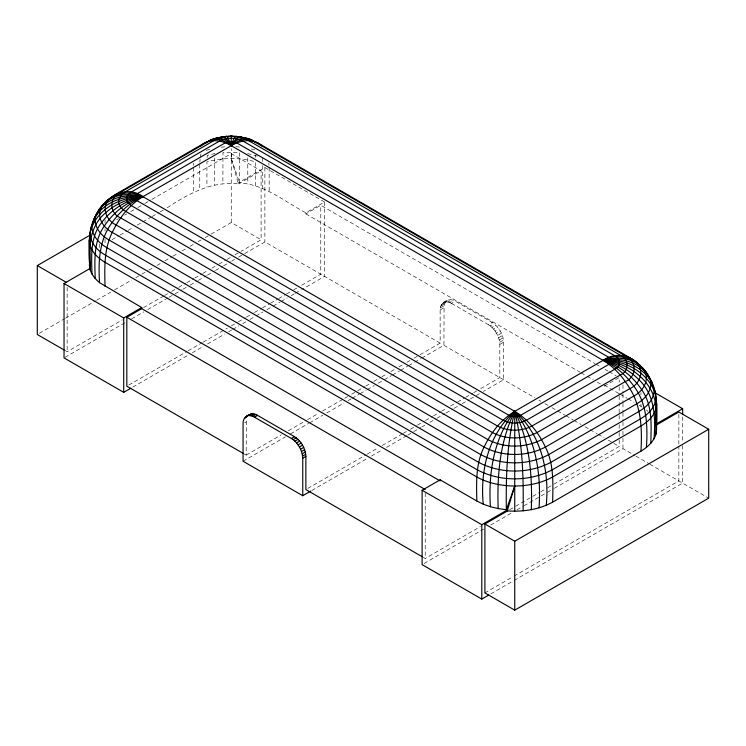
<?xml version="1.0" encoding="UTF-8"?>
<svg xmlns="http://www.w3.org/2000/svg" width="746" height="746" viewBox="0 0 746 746"><rect width="100%" height="100%" fill="white"/><g stroke="black" fill="none" stroke-linecap="round" stroke-linejoin="round"><path stroke-width="0.56" stroke-dasharray="3.73 2.8" d="M167.263 207.78C188.244 193.718 212.274 180.84 238.422 183.926L231.26 158.497L231.26 148.706M214.764 157.854L214.699 185.167M207.127 157.537L207.229 155.364L214.904 153.527L215.146 151.289M199.891 162.227L200.077 158.963M193.522 165.37L193.671 163.178M244.175 453.941L246.18 455.097L246.32 419.961M420.045 354.723L440.14 343.113L440.14 309.954C439.543 302.596 449.232 297.001 455.302 301.197L492.239 322.524C498.869 326.729 503.289 334.376 503.606 342.218L503.606 379.761L483.427 391.417M421.723 358.127L443.926 345.305L444.066 305.785L445.166 302.522L447.255 300.405M200.338 156.912L200.916 154.03M116.693 219.753L118.707 218.587M124.731 215.109L126.745 213.953M130.764 211.631L133.776 209.887M137.796 207.565L143.829 204.087M144.836 203.509L150.86 200.021M151.867 199.443L231.26 153.611L261.1 170.834L261.1 239.746L241.005 251.355M112.059 239.653L119.09 235.596M120.097 235.018L127.118 230.962M128.126 230.383L133.142 227.483M137.152 225.161L151.205 217.049M152.212 216.471L159.234 212.414M160.241 211.836L163.253 210.102M324.566 201.998L264.886 167.542L238.422 182.826C263.972 183.889 284.254 201.411 305.86 212.806L324.566 201.998L324.566 276.393L302.363 289.215M238.422 183.926L261.1 170.834M39.314 333.341L64.436 318.831M65.443 318.253L95.591 300.852M96.598 300.265L110.66 292.143M114.679 289.821L131.772 279.964M135.791 277.643L140.817 274.742M141.815 274.155L147.848 270.677M148.855 270.099L152.874 267.777M156.893 265.455L160.912 263.133M164.931 260.811L171.962 256.755M172.969 256.176L177.996 253.267M182.015 250.954L186.034 248.632M190.053 246.311L194.072 243.989M198.1 241.667L201.112 239.923M205.131 237.601L210.158 234.701M211.165 234.123L231.26 222.522L261.1 239.746M65.154 350.583L67.14 351.73L122.409 319.82M143.521 307.632L163.616 296.031M164.624 295.444L167.636 293.71M171.655 291.388L177.688 287.909M178.695 287.322L185.726 283.266M186.733 282.687L193.764 278.622M194.771 278.044L201.802 273.978M202.809 273.4L207.836 270.5M211.855 268.178L217.888 264.699M218.895 264.121L225.926 260.056M226.933 259.477L230.952 257.156M234.971 254.834L239.998 251.934M305.86 212.806L305.86 213.906L320.78 205.29L594.982 363.6M65.042 357.315L125.608 322.347M131.66 318.859L143.773 311.865M147.811 309.534L167.999 297.878M169.006 297.29L174.051 294.381M175.058 293.793L182.127 289.718M183.134 289.14L186.164 287.387M190.202 285.056L197.27 280.981M198.277 280.393L206.353 275.731M207.36 275.153L214.428 271.068M215.435 270.49L222.494 266.406M223.511 265.828L230.57 261.753M231.586 261.165L234.608 259.421M238.645 257.09L243.69 254.172M244.707 253.593L264.886 241.937L440.14 343.113M128.834 385.029L187.115 351.375M188.123 350.788L202.194 342.666M203.201 342.088L227.316 328.165M231.335 325.843L237.368 322.365M238.375 321.778L245.406 317.721M246.413 317.143L253.444 313.078M254.451 312.499L261.482 308.434M262.489 307.856L269.53 303.799M270.528 303.212L277.568 299.155M278.575 298.577L285.606 294.511M286.613 293.933L292.637 290.446M293.644 289.868L297.663 287.546M301.682 285.224L320.78 274.202L320.78 205.29M132.797 387.109L188.309 355.059M192.347 352.727L203.453 346.321M207.491 343.99L224.649 334.077M228.686 331.746L231.717 330.002M232.724 329.415L238.776 325.927M242.814 323.596L245.844 321.843M249.882 319.512L254.927 316.602M255.934 316.015L263.002 311.94M267.04 309.609L272.085 306.69M273.092 306.112L280.16 302.027M281.167 301.449L287.229 297.952M291.266 295.621L294.288 293.877M295.304 293.29L301.356 289.793M442.313 303.491L448.616 299.845M441.38 304.704L445.166 302.522M443.469 302.587L446.35 301.841L450.136 299.65M440.7 306.214L444.485 304.023M446.35 301.841L447.992 301.999L451.787 299.817M440.28 307.977L444.066 305.785M447.992 301.999L449.726 302.522L453.521 300.33M244.632 422.833L246.18 421.928M440.14 309.954L443.926 307.762M449.726 302.522L451.507 303.389L455.302 301.197M246.18 455.097L281.354 434.787M288.385 430.731L306.475 420.287M307.483 419.7L318.542 413.321M322.561 410.999L343.664 398.821M344.671 398.233L347.683 396.499M351.702 394.177L356.728 391.277M357.735 390.69L364.766 386.633M365.773 386.055L372.804 381.989M373.811 381.411L380.842 377.345M381.849 376.767L386.876 373.867M390.895 371.545L394.914 369.223M398.933 366.901L402.952 364.58M406.98 362.267L409.992 360.523M414.011 358.201L419.038 355.301M243.075 461.261L285.466 436.792M290.511 433.874L308.685 423.392M309.693 422.805L322.813 415.233M326.851 412.902L344.009 402.989M348.046 400.658L351.077 398.914M352.084 398.327L359.143 394.252M360.159 393.674L366.211 390.177M367.219 389.589L374.287 385.514M378.325 383.183L383.369 380.264M384.376 379.686L391.445 375.602M392.452 375.024L399.52 370.939M400.527 370.361L407.596 366.286M408.603 365.699L413.648 362.789M414.664 362.202L420.716 358.705M451.507 303.389L488.453 324.715L492.239 322.524M488.453 324.715L490.234 325.899L494.02 323.717M490.234 325.899L491.968 327.382L495.754 325.2M491.968 327.382L493.61 329.126L497.405 326.935M493.61 329.126L495.13 331.084L498.925 328.893M495.13 331.084L496.491 333.201L500.277 331.01M480.722 388.591L499.82 377.569L499.82 344.41L499.26 340.027L497.647 335.439L501.443 333.248M498.58 337.733L502.375 335.541M499.26 340.027L503.056 337.845M499.68 342.274L503.466 340.083M499.82 344.41L503.606 342.218M307.874 488.397L366.155 454.743M367.163 454.155L378.222 447.777M382.241 445.455L402.336 433.855M403.344 433.277L406.356 431.533M410.375 429.211L416.408 425.733M417.415 425.145L424.446 421.089M425.453 420.511L432.484 416.445M433.491 415.867L440.522 411.801M441.529 411.223L446.556 408.323M450.575 406.001L456.608 402.523M457.615 401.945L464.646 397.879M465.653 397.301L472.684 393.235M473.691 392.657L476.703 390.913M311.837 490.476L367.349 458.426M371.387 456.095L382.493 449.689M386.531 447.358L406.719 435.701M407.726 435.114L412.771 432.204M413.778 431.626L420.847 427.542M421.854 426.964L424.884 425.211M429.929 422.301L435.99 418.804M436.997 418.217L445.073 413.554M446.08 412.976L453.148 408.892M454.155 408.314L461.215 404.229M462.231 403.651L469.29 399.576M470.306 398.989L475.351 396.079M476.358 395.492L479.389 393.748M604.26 386.186L619.18 377.569L619.18 382.166M423.215 557.309L425.22 558.465L480.489 526.555M509.639 509.723L514.665 506.823M515.663 506.245L531.749 496.967M532.756 496.379L539.787 492.323M540.794 491.745L546.818 488.257M547.825 487.679L552.851 484.779M553.858 484.201L619.18 446.481L619.18 439.59M424.138 563.463L483.688 529.091M490.747 525.007L511.942 512.772M516.987 509.854L523.049 506.357M524.056 505.779L540.207 496.454M541.214 495.876L546.258 492.957M547.275 492.379L553.327 488.882M554.334 488.294L622.966 448.672L634.902 455.564M484.9 592.921L513.043 576.677M514.041 576.098L678.86 480.937L678.86 446.481M490.877 593.844L513.089 581.022M514.097 580.444L682.646 483.128L682.646 443.609M206.176 150.384L211.286 148.939M221.068 147.158L226.7 146.701M255.589 185.922L255.589 161.873C239.764 157.434 222.756 157.434 206.931 161.873L206.931 187.022M235.82 146.701L241.452 147.158M251.234 148.939L256.344 150.384M247.616 153.527L257.314 156.082M595.998 364.188L601.034 367.097M605.062 369.419L608.093 371.172M609.1 371.75L616.159 375.825M604.26 385.085L619.143 393.674M620.131 394.242L627.078 398.252M628.067 398.83L634.016 402.262M638.977 405.125L642.782 407.502M305.86 213.906L580.062 372.217M581.078 372.795L586.114 375.704M587.121 376.292L593.173 379.779M597.201 382.111L601.239 384.442M443.926 345.305L534.929 397.842M538.938 400.154L540.943 401.311M544.953 403.633L547.965 405.367M551.975 407.68L565.02 415.214M566.018 415.792L573.04 419.849M574.047 420.427L581.069 424.474M585.078 426.796L589.088 429.109M590.095 429.687L597.117 433.743M598.115 434.321L604.139 437.799M608.149 440.112L619.18 446.481M635.9 456.132L648.833 463.602M649.822 464.18L708.7 498.169M646.428 409.964L647.892 411.344M496.491 333.201L497.647 335.439M231.26 158.497L239.643 182.929L239.541 152.408L222.979 152.408L222.877 184.029M268.849 163.178L268.998 165.37M262.378 157.872L262.629 162.227M255.291 155.364L255.393 157.537M247.756 157.854L247.821 184.066M682.646 416.874L682.646 442.443M678.86 414.319L678.86 445.334M640.963 392.527L640.963 394.82M640.963 403.978L640.963 406.272M622.966 384.74L622.966 392.881M622.966 394.037L622.966 402.178M622.966 403.344L622.966 411.475M622.966 412.641L622.966 420.772M622.966 421.938L622.966 426.591M622.966 431.235L622.966 437.044M622.966 438.21L622.966 448.672M619.18 386.754L619.18 394.802M619.18 395.949L619.18 414.328M619.18 415.475L619.18 420.063M619.18 424.66L619.18 431.552M619.18 432.699L619.18 438.443M425.22 492.994L425.22 558.465M269.157 167.561L269.157 191.61M264.886 167.542L264.886 241.937M262.76 165.556L262.76 188.458M231.26 153.611L231.26 222.522M199.76 164.409L199.76 189.559M193.363 167.561L193.363 192.71M105.037 219.697L105.037 223.129M105.037 228.845L105.037 231.129M105.037 239.14L105.037 243.709M99.572 243.97L99.572 247.402M67.14 287.415L67.14 351.73"/><path stroke-width="1.12" d="M488.863 595.01L481.795 599.085L422.115 564.629L422.115 490.243L440.14 479.837L440.14 480.937L141.74 308.657L141.74 307.557L99.572 282.678C98.183 261.93 99.069 239.559 112.273 222.355C120.115 211.398 130.513 202.091 142.934 196.674L231.26 145.684L231.26 135.847L245.565 137.833L258.06 143.027L629.866 357.688C642.642 365.232 652.041 377.998 655.352 392.471C657.338 406.216 657.31 420.315 656.004 434.097C653.701 441.66 647.565 447.199 640.963 451.134L552.637 502.133C538.985 509.658 522.993 511.942 507.578 510.917L484.9 524.009L484.9 592.921L514.74 610.153L708.7 498.169L708.7 429.258L678.86 412.025L656.182 425.117L656.657 429.258M640.273 366.286C631.629 354.686 615.049 351.87 603.066 360.346L514.74 411.335L514.74 511.187M231.26 135.847L216.955 137.833L204.46 143.027L116.134 194.025C106.818 199.676 99.032 207.882 94.453 217.823C87.002 233.983 89.343 252.521 89.818 269.726L89.818 268.616C88.476 249.108 89.016 226.458 105.503 212.918C115.826 203.639 129.161 198.072 142.934 196.674L514.74 411.335C528.448 419.616 538.584 432.764 545.401 447.078C554.064 464.124 552.991 483.613 552.637 502.133M656.135 400.229L656.657 404.099L656.182 425.117M99.572 282.678C95.115 278.985 91.31 274.304 89.818 268.616L89.343 240.436L89.865 236.566M89.343 265.585L89.865 261.715M656.657 404.099L656.004 408.939L656.004 434.097M546.24 505.284C549.569 471.603 541.223 434.237 514.74 411.335C506.963 443.46 505.844 476.797 506.357 509.704L507.578 509.807L514.74 486.038C527.823 485.898 541.111 483.38 552.637 476.974L640.963 425.985C647.565 422.04 653.701 416.501 656.004 408.939C655.277 381.682 628.514 362.435 603.066 360.346L231.26 145.684C222.131 140.183 208.899 137.721 200.599 146.02M92.588 224.145L94.453 217.823L97.521 213.552M206.577 142.803C213.916 135.585 225.618 137.022 231.26 145.684C237.312 141.003 246.292 136.304 253.537 141.18L625.344 355.842C637.056 360.43 637.056 376.972 625.344 381.56L537.017 432.559C523.394 439.692 506.086 439.692 492.463 432.559L120.656 217.897C108.944 213.3 108.944 196.767 120.656 192.17L208.983 141.18C216.228 136.304 225.208 141.003 231.26 145.684L233.852 138.383L236.184 136.07L237.191 136.891M92.206 225.078L90.648 228.808L89.996 235.596L90.788 233.703M422.208 556.73L305.86 489.553L305.86 456.384C305.543 448.542 301.123 440.895 294.493 436.699L257.547 415.373C251.691 411.195 242.394 416.566 243.075 423.728L243.075 461.261L302.755 495.717L310.83 491.064M539.069 507.821C541.223 474.409 536.15 438.238 514.74 411.335C499.773 441.24 496.995 475.631 498.179 508.576L506.357 509.704L514.74 486.038C501.657 485.898 488.369 483.38 476.843 476.974L105.037 262.312C97.111 257.687 89.567 250.171 89.343 240.436M98.472 211.724C106.687 196.273 126.699 184.579 142.934 196.674C129.226 204.954 119.09 218.102 112.273 232.416C103.797 249.117 104.617 268.196 105.037 286.361M221.478 137.423L219.548 137.693L221.525 136.742C226.402 136.994 228.882 142.104 231.26 145.684C233.638 142.104 236.118 136.994 240.995 136.742L242.972 137.693L241.042 137.423M531.301 509.677C532.504 476.386 529.893 441.576 514.74 411.335C493.591 437.939 488.294 473.645 490.411 506.72L498.179 508.576M225.329 136.891L226.336 136.07L227.455 136.574L231.26 145.684C236.902 137.022 248.605 135.585 255.943 142.803M523.123 510.814C523.645 477.533 522.61 443.823 514.74 411.335C488.593 433.976 479.976 470.819 483.24 504.175L490.411 506.72M248.353 415.466L249.509 414.571M514.74 411.335C501.032 419.616 490.896 432.764 484.079 447.078C475.603 463.779 476.424 482.858 476.843 501.023L483.24 504.175M112.273 197.009L116.292 194.697M64.156 350.005L37.3 334.497L37.3 265.585L90.564 234.841M130.783 388.274L123.715 392.349L64.035 357.894L64.035 283.508L89.818 268.616M64.035 283.508L123.715 317.964L141.74 307.557M243.168 453.363L126.82 386.186L126.82 317.274L141.74 308.657M245.248 417.266L250.87 414.021M244.315 418.478L246.646 417.135M246.404 416.361L252.39 413.816M249.285 415.615L250.936 415.774L254.032 413.983M250.936 415.774L252.67 416.296L255.766 414.506M252.67 416.296L254.442 417.163L257.547 415.373M254.442 417.163L291.388 438.489L294.493 436.699M291.388 438.489L293.169 439.674L296.274 437.883M293.169 439.674L294.903 441.156L298.008 439.366M294.903 441.156L296.554 442.9L299.65 441.11M296.554 442.9L298.074 444.849L301.17 443.059M298.074 444.849L299.426 446.975L302.531 445.185M302.755 495.717L302.755 458.184L302.205 453.801L300.582 449.213L303.687 447.423M301.515 451.507L304.62 449.717M302.205 453.801L305.3 452.011M302.615 456.048L305.72 454.258M302.755 458.184L305.86 456.384M422.115 490.243L481.795 524.699L507.578 509.807L507.578 510.917M682.646 414.552L682.646 408.733L656.182 424.017L656.107 413.89M484.9 524.009L514.74 541.232L708.7 429.258M231.26 145.684C240.389 140.183 253.621 137.721 261.921 146.02M640.963 451.134C642.12 429.845 641.607 407.269 629.866 388.629C623.199 377.364 614.378 367.125 603.066 360.346C620.075 351.301 639.536 359.861 648.479 375.714C652.19 383.976 656.797 392.769 655.352 402.038C653.076 409.507 647.015 414.981 640.497 418.87L552.171 469.859C529.278 481.86 500.202 481.86 477.309 469.859L105.503 255.197C97.67 250.637 90.229 243.205 89.996 233.591C91.693 226.001 93.847 218.932 97.521 212.05C106.464 196.198 125.925 187.628 142.934 196.674C127.109 201.551 113.373 212.293 104.3 226.075C93.436 241.378 94.723 260.774 95.18 278.538M646.428 447.441C647.752 426.367 647.202 403.53 633.727 386.018C625.885 375.061 615.487 365.754 603.066 360.346C614.154 357.166 626.705 357.147 636.832 363.227C645.113 371.377 639.294 384.404 629.866 388.629L541.54 439.627C525.147 448.215 504.333 448.215 487.94 439.627L116.134 224.966C106.706 220.732 100.887 207.714 109.168 199.564C119.295 193.484 131.846 193.494 142.934 196.674C126.661 199.9 111.648 209.132 101.698 222.448C89.94 237.032 91.553 256.559 91.963 274.052M214.055 139.008L218.447 137.954M654.037 438.816C655.529 418.366 655.249 395.054 639.108 379.919C629.4 369.969 616.709 363.05 603.066 360.346C617.39 357.688 633.522 360.206 644.302 370.641C650.12 380.339 642.66 391.585 633.727 396.079L545.401 447.078C526.648 456.906 502.832 456.906 484.079 447.078L112.273 232.416C103.34 227.922 95.88 216.676 101.698 206.978C112.478 196.543 128.61 194.025 142.934 196.674C122.307 196.646 100.206 207.099 91.963 226.915C92.178 236.174 99.349 243.327 106.892 247.719L478.699 462.38C500.743 473.934 528.737 473.934 550.781 462.38L639.108 411.391C646.651 406.99 653.822 399.837 654.037 390.578C645.794 370.771 623.693 360.309 603.066 360.346C618.891 365.214 632.627 375.956 641.7 389.748C652.806 405.367 651.183 425.201 650.82 443.301M603.066 360.346C620.635 358.723 640.04 364.766 650.232 379.919C652.937 390.018 645.141 399.138 636.832 403.726L548.506 454.724C527.851 465.551 501.629 465.551 480.974 454.724L109.168 240.063C100.859 235.475 93.063 226.355 95.768 216.256C105.96 201.103 125.365 195.06 142.934 196.674M244.073 137.954L248.465 139.008M631.713 359.516L633.727 360.682M655.79 393.235L682.646 408.733M440.14 479.837L476.843 501.023M37.3 265.585L66.142 282.24M126.82 317.274L425.22 489.553M641.7 368.03L645.616 371.722L647.528 375.387M648.479 377.215L651.547 381.486L653.412 387.808M299.426 446.975L300.582 449.213M653.794 388.741L655.352 392.471L656.004 399.259M514.74 541.232L514.74 610.153M481.795 524.699L481.795 599.085M123.715 317.964L123.715 392.349M89.996 245.275L89.996 269.325M118.903 199.247C117.523 204.395 121.495 209.039 125.729 211.379L497.535 426.041C508.054 431.552 521.426 431.552 531.945 426.041L620.271 375.042C629.316 371.499 629.316 358.723 620.271 355.18L248.465 140.518C237.946 135.007 224.574 135.007 214.055 140.518L125.729 191.517L121.253 195.07L118.903 199.247M126.578 197.326L127.184 201.774L131.221 205.579L503.028 420.24C510.189 423.989 519.291 423.989 526.452 420.24L614.779 369.242C620.933 366.827 620.933 358.136 614.779 355.721L242.972 141.059C235.811 137.311 226.709 137.311 219.548 141.059L131.221 192.058L128.181 194.473L126.578 197.326M134.653 196.459L134.961 198.706L137.003 200.637L509.816 415.792L516.055 416.66L520.671 415.298L608.997 364.3C612.112 363.078 612.112 358.677 608.997 357.455L235.065 141.908L229.945 141.442L225.329 142.794L137.003 193.792L134.653 196.459"/></g></svg>
